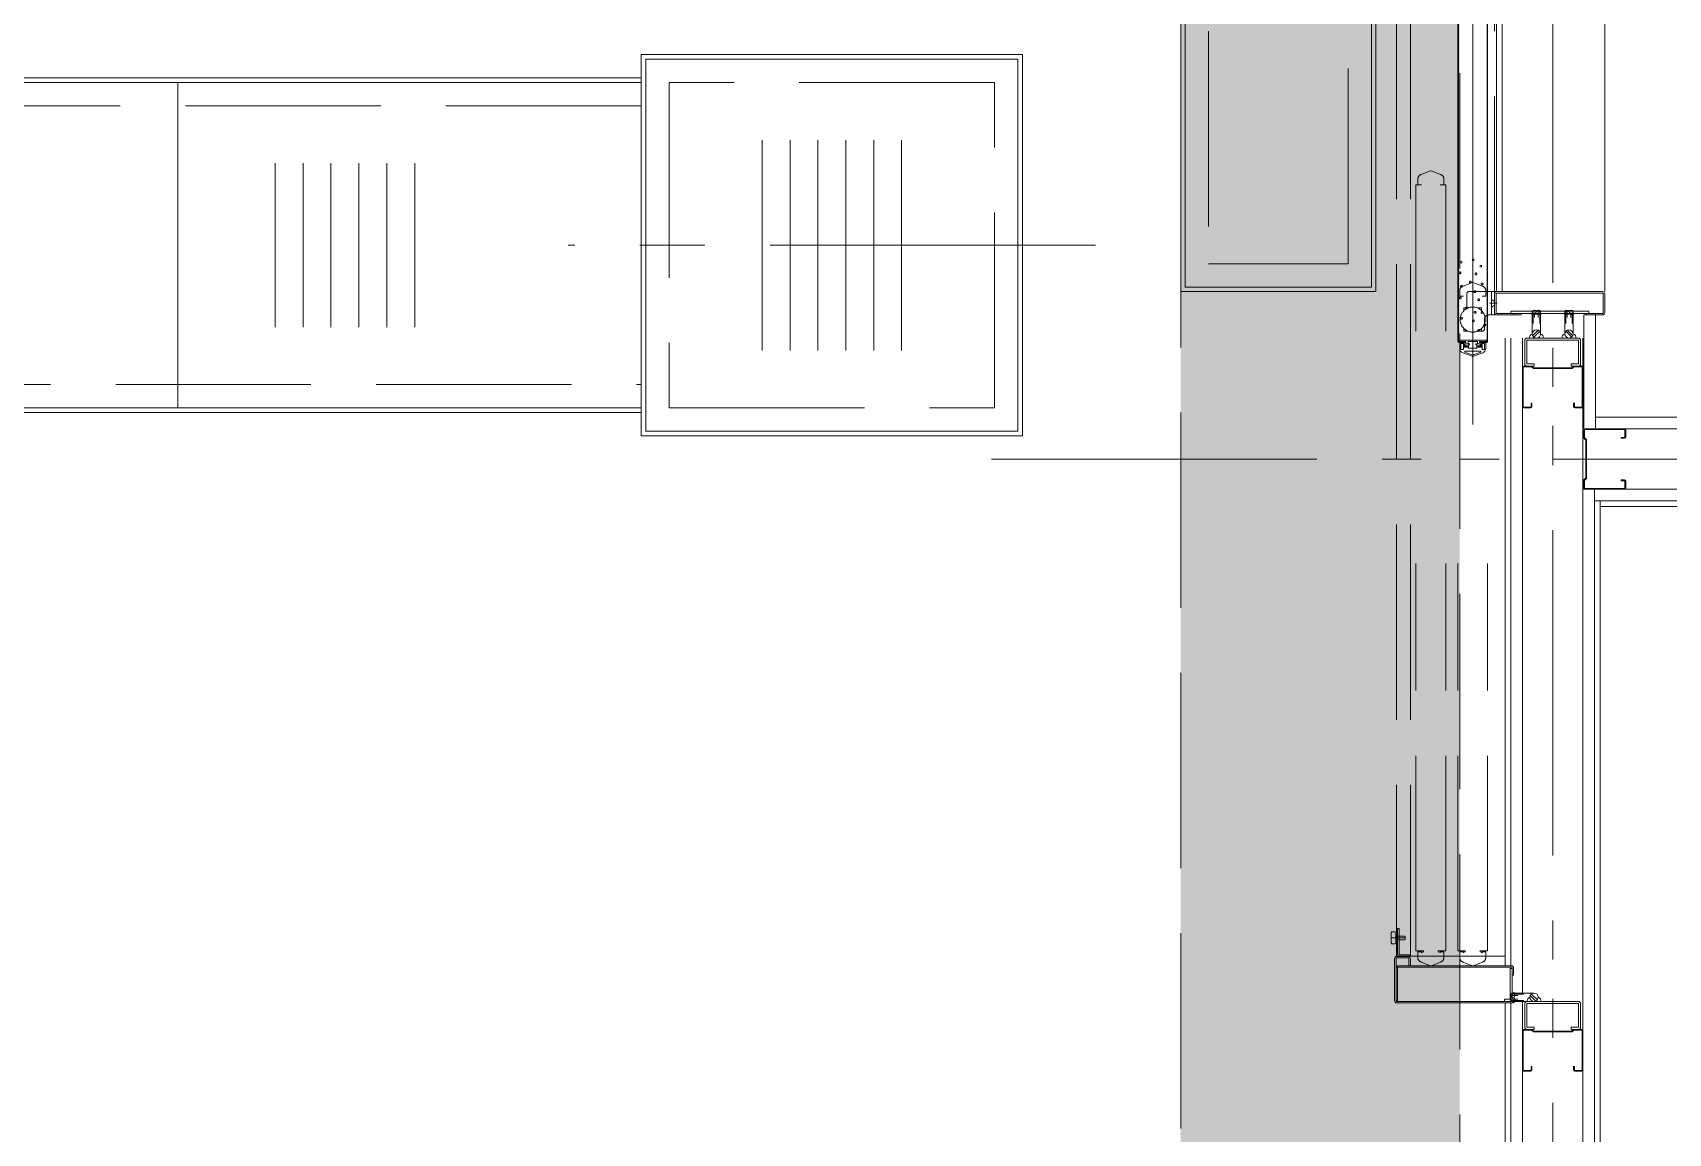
# Model space of a CAD drawing. Units: millimetres at full size. Extents: x -22551 to 92397, y -19340 to 14894.
# Drawn here: x -16273 to -14514, y 4289 to 5473 of the extents above; entities that cross this region are included whole.
import ezdxf

# ---------------------------------------------------------------- set-up
doc = ezdxf.new("R2010")
doc.units = ezdxf.units.MM
doc.header["$LTSCALE"] = 70
for name, pattern in [('CHAIN1', [8, 5, -1, 1, -1]), ('DASHED3', [4, 3, -1]), ('DOUBLE_CHAIN1', [8.8, 5, -1, 0.6, -0.6, 0.6, -1])]:
    doc.linetypes.add(name, pattern=pattern)
doc.layers.add('1-2_階なし_梁', color=9, linetype='DASHED3', lineweight=15)
doc.layers.add('2-0_通芯', color=7, linetype='Continuous', lineweight=15)

# ---------------------------------------------------------------- blocks, each defined once
blk = doc.blocks.new('グループ部品-125')
at = {"layer": '2-0_通芯', "linetype": 'DOUBLE_CHAIN1'}
for p, q in [((-14638.39, 8017.87), (-14638.39, -7111.67)), ((-15241.87, 5014.3), (-10991.38, 5014.3))]:
    blk.add_line(p, q, dxfattribs=at)
at = {"layer": '2-0_通芯'}
for p, q in [((-15038.39, 6624.3), (-15038.39, 5194.3)), ((-15033.39, 6619.3), (-15033.39, 5199.3)), ((-14833.39, 5199.3), (-14833.39, 6619.3)), ((-14828.39, 5194.3), (-14828.39, 6624.3)), ((-14698.89, 5194.3), (-14698.89, 6624.3)), ((-14692.89, 5194.3), (-14692.89, 6624.3)), ((-14582.39, 5194.3), (-14582.39, 6626.7)), ((-14724.39, 5051.57), (-14724.39, 5986.84)), ((-14740.39, 5843), (-14740.39, 5140.6)), ((-14739.79, 5843.3), (-14739.79, 5140.3)), ((-14708.99, 5843.3), (-14708.99, 5140.3)), ((-14708.39, 5843), (-14708.39, 5140.6)), ((-15618.39, 5449.3), (-15618.39, 5039.3)), ((-15613.39, 5444.3), (-15613.39, 5044.3)), ((-15213.39, 5444.3), (-15613.39, 5444.3)), ((-15213.39, 5044.3), (-15213.39, 5444.3)), ((-15618.39, 5424.3), (-17613.39, 5424.3)), ((-15618.39, 5419.3), (-17608.39, 5419.3)), ((-16116.39, 5419.3), (-16116.39, 5069.3)), ((-15488.39, 5357.41), (-15488.39, 5131.19)), ((-15458.39, 5357.41), (-15458.39, 5131.19)), ((-15428.39, 5357.41), (-15428.39, 5131.19)), ((-15398.39, 5357.41), (-15398.39, 5131.19)), ((-15368.39, 5357.41), (-15368.39, 5131.19)), ((-15338.39, 5357.41), (-15338.39, 5131.19)), ((-16011.92, 5332.41), (-16011.92, 5156.19)), ((-15981.92, 5332.41), (-15981.92, 5156.19)), ((-15951.92, 5332.41), (-15951.92, 5156.19)), ((-15921.92, 5332.41), (-15921.92, 5156.19)), ((-15891.92, 5332.41), (-15891.92, 5156.19)), ((-15861.92, 5332.41), (-15861.92, 5156.19)), ((-14740.39, 5195.9), (-14740.39, 5245.3)), ((-14708.39, 5195.9), (-14708.39, 5245.3)), ((-15038.39, 5194.3), (-14828.39, 5194.3)), ((-15033.39, 5199.3), (-14833.39, 5199.3)), ((-14708.39, 5194.3), (-14642.39, 5194.3)), ((-14700.89, 5169.5), (-14700.89, 5194.3)), ((-14700.89, 5171.7), (-14700.89, 5191.9)), ((-14699.29, 5192.7), (-14583.99, 5192.7)), ((-14699.29, 5170.9), (-14699.29, 5192.7)), ((-14698.49, 5194.3), (-14584.79, 5194.3)), ((-14583.99, 5192.7), (-14583.99, 5170.9)), ((-14582.39, 5191.9), (-14582.39, 5171.7)), ((-14699.29, 5170.9), (-14680.39, 5170.9)), ((-14683.39, 5170.9), (-14683.39, 5173.2)), ((-14599.39, 5173.2), (-14683.39, 5173.2)), ((-14599.39, 5170.9), (-14683.39, 5170.9)), ((-14680.39, 5169.3), (-14680.39, 5170.9)), ((-14660.39, 5172.8), (-14660.39, 5148.8)), ((-14659.39, 5171.64), (-14659.39, 5160.1)), ((-14657.89, 5171.31), (-14657.89, 5166.54)), ((-14653.89, 5174.29), (-14653.89, 5166.54)), ((-14652.39, 5173.95), (-14652.39, 5160.1)), ((-14651.39, 5172.8), (-14651.39, 5148.8)), ((-14625.39, 5172.8), (-14625.39, 5148.8)), ((-14624.39, 5173.95), (-14624.39, 5160.1)), ((-14622.89, 5174.29), (-14622.89, 5166.54)), ((-14618.89, 5171.31), (-14618.89, 5166.54)), ((-14617.39, 5171.64), (-14617.39, 5160.1)), ((-14616.39, 5172.8), (-14616.39, 5148.8)), ((-14602.39, 5170.9), (-14602.39, 5169.3)), ((-14602.39, 5170.9), (-14583.99, 5170.9)), ((-14599.39, 5173.2), (-14599.39, 5170.9)), ((-14701.09, 5169.3), (-14706.89, 5169.3)), ((-14671.89, 5169.3), (-14698.49, 5169.3)), ((-14659.98, 5146.93), (-14654.02, 5152.89)), ((-14616.79, 5146.93), (-14622.75, 5152.89)), ((-14584.79, 5169.3), (-14604.89, 5169.3)), ((-14604.89, 5169.3), (-14604.89, 5047.8)), ((-14592.39, 5169.3), (-14592.39, 5047.8)), ((-14739.64, 5141.3), (-14739.64, 5141.8)), ((-14732.89, 5139.7), (-14739.49, 5139.7)), ((-14724.69, 5142.3), (-14739.14, 5142.3)), ((-14731.64, 5140.8), (-14739.14, 5140.8)), ((-14738.39, 5133.19), (-14738.39, 5139.4)), ((-14734.39, 5138.5), (-14737.19, 5138.5)), ((-14737.19, 5132.2), (-14737.19, 5138.5)), ((-14734.39, 5138.5), (-14734.39, 5139.7)), ((-14734.39, 5134.8), (-14734.39, 5138.46)), ((-14730.39, 5134.8), (-14734.39, 5134.8)), ((-14734.39, 5134.7), (-14729.89, 5134.7)), ((-14734.39, 5134.7), (-14734.39, 5132.2)), ((-14731.64, 5139.8), (-14733.57, 5139.45)), ((-14733.39, 5135.8), (-14733.39, 5138.3)), ((-14733.39, 5138.3), (-14729.39, 5138.3)), ((-14732.39, 5136.4), (-14732.39, 5137.7)), ((-14727.89, 5138.2), (-14731.89, 5138.2)), ((-14729.89, 5135.9), (-14731.89, 5135.9)), ((-14731.64, 5139.8), (-14731.64, 5140.8)), ((-14729.89, 5134.7), (-14729.89, 5135.9)), ((-14729.39, 5138.3), (-14729.39, 5140.8)), ((-14719.39, 5140.8), (-14729.39, 5140.8)), ((-14728.89, 5133.7), (-14728.89, 5137.2)), ((-14728.89, 5137.2), (-14727.89, 5137.2)), ((-14727.89, 5137.2), (-14727.89, 5138.2)), ((-14724.69, 5142.3), (-14724.39, 5142)), ((-14724.39, 5142), (-14724.09, 5142.3)), ((-14709.64, 5142.3), (-14724.09, 5142.3)), ((-14720.89, 5137.2), (-14720.89, 5138.2)), ((-14716.89, 5138.2), (-14720.89, 5138.2)), ((-14719.89, 5137.2), (-14720.89, 5137.2)), ((-14719.89, 5133.7), (-14719.89, 5137.2)), ((-14719.39, 5140.8), (-14719.39, 5138.3)), ((-14715.39, 5138.3), (-14719.39, 5138.3)), ((-14718.89, 5134.7), (-14718.89, 5135.9)), ((-14718.89, 5135.9), (-14716.89, 5135.9)), ((-14718.89, 5134.7), (-14714.39, 5134.7)), ((-14718.39, 5134.8), (-14718.39, 5135.8)), ((-14715.39, 5135.8), (-14718.39, 5135.8)), ((-14714.39, 5134.8), (-14718.39, 5134.8)), ((-14717.14, 5139.8), (-14717.14, 5140.8)), ((-14709.64, 5140.8), (-14717.14, 5140.8)), ((-14715.21, 5139.45), (-14717.14, 5139.8)), ((-14716.39, 5136.4), (-14716.39, 5137.7)), ((-14715.89, 5139.7), (-14715.89, 5140.3)), ((-14708.99, 5140.3), (-14715.89, 5140.3)), ((-14709.29, 5139.7), (-14715.89, 5139.7)), ((-14715.39, 5135.8), (-14715.39, 5138.3)), ((-14714.39, 5138.5), (-14714.39, 5139.7)), ((-14711.59, 5138.5), (-14714.39, 5138.5)), ((-14714.39, 5134.8), (-14714.39, 5138.46)), ((-14714.39, 5132.2), (-14714.39, 5134.7)), ((-14711.59, 5132.2), (-14711.59, 5138.5)), ((-14710.39, 5133.19), (-14710.39, 5139.4)), ((-14709.14, 5141.3), (-14709.14, 5141.8)), ((-14689.39, 5144.3), (-14689.39, 4469.3)), ((-14683.39, 5144.3), (-14683.39, 4469.3)), ((-14670.89, 5144.3), (-14670.89, 4439.9)), ((-14668.39, 5141.9), (-14668.39, 5116.7)), ((-14666.09, 5142), (-14666.09, 5116.6)), ((-14666.09, 5142), (-14610.69, 5142)), ((-14665.99, 5144.3), (-14610.79, 5144.3)), ((-14658.76, 5145.33), (-14652.42, 5151.67)), ((-14618.02, 5145.33), (-14624.36, 5151.67)), ((-14610.69, 5142), (-14610.69, 5116.6)), ((-14608.39, 5141.9), (-14608.39, 5116.7)), ((-14605.89, 5144.3), (-14605.89, 1200.3)), ((-14734.39, 5132.2), (-14737.19, 5132.2)), ((-14735.11, 5128.5), (-14725.08, 5124.82)), ((-14725.08, 5126.42), (-14732.75, 5129.23)), ((-14716.2, 5130.2), (-14732.58, 5130.2)), ((-14719.89, 5133.7), (-14728.89, 5133.7)), ((-14716.03, 5129.23), (-14723.7, 5126.42)), ((-14713.67, 5128.5), (-14723.7, 5124.82)), ((-14711.59, 5132.2), (-14714.39, 5132.2)), ((-14670.89, 5113.1), (-14670.89, 5070.5)), ((-14670.09, 5113.5), (-14670.09, 5070.1)), ((-14670.09, 5113.5), (-14661.22, 5113.5)), ((-14669.69, 5114.3), (-14658.39, 5114.3)), ((-14666.09, 5116.6), (-14658.39, 5116.6)), ((-14659.22, 5111.5), (-14661.22, 5113.5)), ((-14658.89, 5112.3), (-14660.54, 5113.95)), ((-14659.22, 5111.5), (-14617.56, 5111.5)), ((-14658.89, 5112.3), (-14617.89, 5112.3)), ((-14658.39, 5116.6), (-14658.39, 5114.3)), ((-14618.39, 5116.6), (-14618.39, 5114.3)), ((-14618.39, 5116.6), (-14610.69, 5116.6)), ((-14618.39, 5114.3), (-14607.09, 5114.3)), ((-14616.24, 5113.95), (-14617.89, 5112.3)), ((-14615.56, 5113.5), (-14617.56, 5111.5)), ((-14615.56, 5113.5), (-14606.69, 5113.5)), ((-14606.69, 5113.5), (-14606.69, 5070.1)), ((-14605.89, 5113.1), (-14605.89, 5070.5)), ((-17608.39, 5069.3), (-15618.39, 5069.3)), ((-14670.09, 5070.1), (-14661.69, 5070.1)), ((-14662.09, 5069.3), (-14669.69, 5069.3)), ((-14661.69, 5074.3), (-14661.69, 5070.1)), ((-14660.89, 5074.3), (-14661.69, 5074.3)), ((-14660.89, 5074.3), (-14660.89, 5070.5)), ((-14615.89, 5074.3), (-14615.89, 5070.5)), ((-14615.09, 5074.3), (-14615.89, 5074.3)), ((-14615.09, 5074.3), (-14615.09, 5070.1)), ((-14615.09, 5070.1), (-14606.69, 5070.1)), ((-14607.09, 5069.3), (-14614.69, 5069.3)), ((-17613.39, 5064.3), (-15618.39, 5064.3)), ((-14605.89, 5046.8), (-14388.39, 5046.8)), ((-14603.69, 5046.8), (-14561.09, 5046.8)), ((-14592.39, 5059.3), (-14388.39, 5059.3)), ((-15618.39, 5039.3), (-15208.39, 5039.3)), ((-15613.39, 5044.3), (-15213.39, 5044.3)), ((-14604.89, 5037.3), (-14604.89, 5045.6)), ((-14602.98, 5034.89), (-14604.54, 5036.45)), ((-14604.09, 5045.7), (-14604.09, 5037.25)), ((-14602.44, 5035.48), (-14604, 5037.04)), ((-14603.79, 5046), (-14560.99, 5046)), ((-14602.89, 5034.68), (-14602.89, 4993.92)), ((-14602.09, 5034.63), (-14602.09, 4993.97)), ((-14564.89, 5037.6), (-14560.99, 5037.6)), ((-14564.89, 5036.8), (-14564.89, 5037.6)), ((-14564.89, 5036.8), (-14561.09, 5036.8)), ((-14560.69, 5045.7), (-14560.69, 5037.9)), ((-14559.89, 5038), (-14559.89, 5045.6)), ((-14638.39, 5014.3), (-14420.39, 5014.3)), ((-14605.89, 4981.8), (-14363.39, 4981.8)), ((-14604.89, 4983), (-14604.89, 4991.3)), ((-14604.54, 4992.15), (-14602.98, 4993.71)), ((-14604.09, 4991.34), (-14604.09, 4982.9)), ((-14604, 4991.56), (-14602.44, 4993.12)), ((-14603.79, 4982.6), (-14560.99, 4982.6)), ((-14603.69, 4981.8), (-14561.09, 4981.8)), ((-14593.39, 4981.8), (-14593.39, 546.8)), ((-14564.89, 4991.8), (-14561.09, 4991.8)), ((-14564.89, 4991), (-14564.89, 4991.8)), ((-14564.89, 4991), (-14560.99, 4991)), ((-14560.69, 4990.7), (-14560.69, 4982.9)), ((-14559.89, 4983), (-14559.89, 4990.6)), ((-14593.39, 4969.3), (-14363.39, 4969.3)), ((-14587.39, 4969.3), (-14587.39, 565.3)), ((-14587.39, 4963.3), (-14363.39, 4963.3)), ((-14808.39, 4431.7), (-14808.39, 4476.9)), ((-14792.99, 4477.7), (-14806.79, 4477.7)), ((-14806.79, 4430.9), (-14806.79, 4477.7)), ((-14793.79, 4479.3), (-14805.99, 4479.3)), ((-14805.19, 4467.7), (-14681.99, 4467.7)), ((-14682.79, 4469.3), (-14804.39, 4469.3)), ((-14792.99, 4469.3), (-14792.99, 4477.7)), ((-14791.39, 4469.3), (-14791.39, 4476.9)), ((-14681.99, 4467.7), (-14681.99, 4459.3)), ((-14680.39, 4466.9), (-14680.39, 4459.3)), ((-14684.29, 4466.3), (-14684.29, 4434.2)), ((-14684.29, 4466.3), (-14681.99, 4466.3)), ((-14681.99, 4466.3), (-14681.99, 4434.3)), ((-14681.99, 4459.3), (-14680.39, 4459.3)), ((-14685.29, 4433.2), (-14690.39, 4433.2)), ((-14683.78, 4437.4), (-14676.03, 4437.4)), ((-14683.44, 4438.9), (-14669.59, 4438.9)), ((-14682.29, 4439.9), (-14658.39, 4439.9)), ((-14681.13, 4431.9), (-14669.59, 4431.9)), ((-14680.8, 4433.4), (-14676.03, 4433.4)), ((-14656.52, 4431.3), (-14662.48, 4437.26)), ((-14654.92, 4432.53), (-14661.26, 4438.87)), ((-14806.79, 4430.9), (-14680.39, 4430.9)), ((-14680.39, 4429.3), (-14805.99, 4429.3)), ((-14689.39, 4429.3), (-14689.39, 4059.3)), ((-14683.39, 4429.3), (-14683.39, 4046.8)), ((-14682.29, 4430.9), (-14658.39, 4430.9)), ((-14680.39, 4429.3), (-14680.39, 4430.9)), ((-14670.89, 4430.9), (-14670.89, 4046.8)), ((-14668.39, 4428.5), (-14668.39, 4403.3)), ((-14666.09, 4428.6), (-14666.09, 4403.2)), ((-14665.99, 4430.9), (-14610.79, 4430.9)), ((-14608.39, 4428.5), (-14608.39, 4403.3)), ((-14670.89, 4399.7), (-14670.89, 4357.1)), ((-14670.09, 4400.1), (-14670.09, 4356.7)), ((-14670.09, 4400.1), (-14661.22, 4400.1)), ((-14669.69, 4400.9), (-14658.39, 4400.9)), ((-14666.09, 4403.2), (-14658.39, 4403.2)), ((-14659.22, 4398.1), (-14661.22, 4400.1)), ((-14658.89, 4398.9), (-14660.54, 4400.55)), ((-14659.22, 4398.1), (-14617.56, 4398.1)), ((-14658.89, 4398.9), (-14617.89, 4398.9)), ((-14658.39, 4403.2), (-14658.39, 4400.9)), ((-14618.39, 4403.2), (-14610.69, 4403.2)), ((-14616.24, 4400.55), (-14617.89, 4398.9)), ((-14615.56, 4400.1), (-14617.56, 4398.1)), ((-14605.89, 4399.7), (-14605.89, 4357.1)), ((-14670.09, 4356.7), (-14661.69, 4356.7)), ((-14662.09, 4355.9), (-14669.69, 4355.9)), ((-14660.89, 4360.9), (-14660.89, 4357.1)), ((-14615.09, 4360.9), (-14615.09, 4356.7)), ((-14615.09, 4356.7), (-14606.69, 4356.7)), ((-14607.09, 4355.9), (-14614.69, 4355.9))]:
    blk.add_line(p, q, dxfattribs=at)
at = {"layer": '2-0_通芯', "linetype": 'DASHED3'}
for p, q in [((-14806.39, 6623.8), (-14806.39, 4479.3)), ((-14791.39, 6623.8), (-14791.39, 4479.3)), ((-14700.89, 5194.3), (-14700.89, 6624.3)), ((-15008.39, 6594.3), (-15008.39, 5224.3)), ((-14858.39, 5224.3), (-14858.39, 6594.3)), ((-15238.39, 5419.3), (-15588.39, 5419.3)), ((-15588.39, 5419.3), (-15588.39, 5069.3)), ((-15238.39, 5069.3), (-15238.39, 5419.3)), ((-15618.39, 5394.3), (-17583.39, 5394.3)), ((-14783.39, 5315.51), (-14783.39, 5309.3)), ((-14769.67, 5324.3), (-14779.75, 5320.33)), ((-14769.11, 5324.3), (-14769.67, 5324.3)), ((-14769.11, 5324.3), (-14759.03, 5320.33)), ((-14755.39, 5315.51), (-14755.39, 5309.3)), ((-14785.39, 5309.3), (-14779.39, 5309.3)), ((-14785.39, 5309.3), (-14785.39, 5151.8)), ((-14759.39, 5309.3), (-14753.39, 5309.3)), ((-14753.39, 5309.3), (-14753.39, 5151.8)), ((-15008.39, 5224.3), (-14858.39, 5224.3)), ((-14738.39, 5195.51), (-14738.39, 5189.3)), ((-14738.39, 5189.3), (-14734.39, 5189.3)), ((-14724.67, 5204.3), (-14734.75, 5200.33)), ((-14730.69, 5192.3), (-14730.69, 5176.8)), ((-14708.39, 5194.3), (-14728.69, 5194.3)), ((-14724.11, 5204.3), (-14724.67, 5204.3)), ((-14724.11, 5204.3), (-14714.03, 5200.33)), ((-14714.39, 5189.3), (-14710.39, 5189.3)), ((-14710.39, 5195.51), (-14710.39, 5189.3)), ((-14704.09, 5169.3), (-14704.09, 5194.3)), ((-14729.49, 5176.8), (-14733.89, 5176.8)), ((-14733.89, 5173.89), (-14733.89, 5176.8)), ((-14714.89, 5176.8), (-14719.29, 5176.8)), ((-14714.89, 5173.89), (-14714.89, 5176.8)), ((-14706.43, 5181.8), (-14697.99, 5181.8)), ((-14704.09, 5186.05), (-14700.89, 5183.9)), ((-14704.09, 5177.8), (-14700.89, 5179.7)), ((-14733.89, 5151.8), (-14733.89, 5154.71)), ((-14714.89, 5151.8), (-14714.89, 5154.71)), ((-14711.89, 5153.8), (-14711.89, 5164.3)), ((-14729.49, 5151.8), (-14733.89, 5151.8)), ((-14713.89, 5151.8), (-14719.29, 5151.8)), ((-17583.39, 5094.3), (-15618.39, 5094.3)), ((-15588.39, 5069.3), (-15238.39, 5069.3)), ((-14785.39, 4485.2), (-14785.39, 4901.8)), ((-14753.39, 4485.2), (-14753.39, 4901.8)), ((-14740.39, 4485.2), (-14740.39, 4901.8)), ((-14708.39, 4485.2), (-14708.39, 4901.8)), ((-14812.19, 4504.8), (-14811.19, 4505.8)), ((-14812.19, 4493.8), (-14812.19, 4504.8)), ((-14811.19, 4505.8), (-14807.69, 4505.8)), ((-14807.19, 4505.3), (-14807.69, 4505.8)), ((-14807.19, 4493.3), (-14807.19, 4505.3)), ((-14807.19, 4504.3), (-14806.39, 4504.3)), ((-14805.19, 4509.3), (-14803.59, 4509.3)), ((-14805.19, 4509.3), (-14805.19, 4481.7)), ((-14803.59, 4509.3), (-14803.59, 4480.9)), ((-14812.19, 4499.3), (-14797.19, 4499.3)), ((-14811.19, 4492.8), (-14812.19, 4493.8)), ((-14811.19, 4492.8), (-14807.69, 4492.8)), ((-14807.19, 4493.3), (-14807.69, 4492.8)), ((-14807.19, 4494.3), (-14806.39, 4494.3)), ((-14797.59, 4501.3), (-14806.39, 4501.3)), ((-14797.59, 4497.3), (-14806.39, 4497.3)), ((-14797.19, 4497.7), (-14797.59, 4497.3)), ((-14777.89, 4485.2), (-14785.39, 4485.2)), ((-14783.09, 4484.3), (-14779.39, 4484.3)), ((-14779.39, 4483.1), (-14779.39, 4484.3)), ((-14778.54, 4484.08), (-14777.39, 4484.25)), ((-14777.39, 4485.8), (-14777.39, 4484.25)), ((-14753.39, 4485.2), (-14760.89, 4485.2)), ((-14759.39, 4484.3), (-14755.69, 4484.3)), ((-14759.39, 4483.1), (-14759.39, 4484.3)), ((-14732.89, 4485.2), (-14740.39, 4485.2)), ((-14738.09, 4484.3), (-14734.39, 4484.3)), ((-14734.39, 4483.1), (-14734.39, 4484.3)), ((-14733.54, 4484.08), (-14732.39, 4484.25)), ((-14732.39, 4485.8), (-14732.39, 4484.25)), ((-14708.39, 4485.2), (-14715.89, 4485.2)), ((-14714.39, 4484.3), (-14710.69, 4484.3)), ((-14714.39, 4483.1), (-14714.39, 4484.3)), ((-14690.39, 4479.8), (-14806.39, 4479.8)), ((-14803.59, 4480.9), (-14792.19, 4480.9)), ((-14802.79, 4479.3), (-14792.19, 4479.3)), ((-14792.19, 4480.9), (-14792.19, 4479.3)), ((-14783.39, 4478.08), (-14783.39, 4484)), ((-14769.93, 4469.37), (-14779.75, 4473.27)), ((-14768.85, 4469.37), (-14759.03, 4473.27)), ((-14755.39, 4478.08), (-14755.39, 4484)), ((-14738.39, 4478.08), (-14738.39, 4484)), ((-14724.93, 4469.37), (-14734.75, 4473.27)), ((-14723.85, 4469.37), (-14714.03, 4473.27)), ((-14710.39, 4478.08), (-14710.39, 4484))]:
    blk.add_line(p, q, dxfattribs=at)
at = {"layer": '2-0_通芯', "linetype": 'CHAIN1'}
blk.add_line((-15129.89, 5244.3), (-15696.89, 5244.3), dxfattribs=at)
at = {"layer": '2-0_通芯'}
for points in [[(-15208.39, 5039.3), (-15208.39, 5449.3), (-15618.39, 5449.3)], [(-14732.89, 5139.7), (-14732.89, 5140.3), (-14739.79, 5140.3)], [(-14730.39, 5134.8), (-14730.39, 5135.8), (-14733.39, 5135.8)], [(-14806.79, 4431.9), (-14805.19, 4431.9), (-14805.19, 4467.7)], [(-14685.39, 4430.9), (-14690.39, 4430.9), (-14690.39, 4433.2)], [(-14666.09, 4428.6), (-14610.69, 4428.6), (-14610.69, 4403.2)], [(-14618.39, 4403.2), (-14618.39, 4400.9), (-14607.09, 4400.9)], [(-14615.56, 4400.1), (-14606.69, 4400.1), (-14606.69, 4356.7)], [(-14660.89, 4360.9), (-14661.69, 4360.9), (-14661.69, 4356.7)], [(-14615.09, 4360.9), (-14615.89, 4360.9), (-14615.89, 4357.1)]]:
    blk.add_lwpolyline(points, dxfattribs=at)
at = {"layer": '2-0_通芯', "linetype": 'DASHED3'}
for points in [[(-14797.19, 4497.7), (-14797.19, 4500.9), (-14797.59, 4501.3)], [(-14761.39, 4485.8), (-14761.39, 4484.25), (-14760.24, 4484.08)], [(-14716.39, 4485.8), (-14716.39, 4484.25), (-14715.24, 4484.08)]]:
    blk.add_lwpolyline(points, dxfattribs=at)
at = {"layer": '2-0_通芯'}
for centre, radius in [((-14736.84, 5226.06), 1), ((-14723.87, 5228.42), 1), ((-14715.81, 5221.61), 1), ((-14655.89, 5148.8), 4.5), ((-14620.89, 5148.8), 4.5), ((-14658.39, 4435.4), 4.5)]:
    blk.add_circle(centre, radius, dxfattribs=at)
at = {"layer": '2-0_通芯', "linetype": 'DASHED3'}
for centre, radius in [((-14738.16, 5214.57), 1), ((-14726.95, 5204.57), 1), ((-14720.87, 5213.5), 1), ((-14737.83, 5187.58), 1), ((-14736.44, 5200.09), 1), ((-14722.27, 5194.26), 1), ((-14714.23, 5202.56), 1), ((-14724.39, 5164.3), 13.5), ((-14731, 5176.79), 1), ((-14721.83, 5172.04), 1), ((-14717.97, 5185.54), 1), ((-14714.37, 5171.99), 1), ((-14736.35, 5165.62), 1), ((-14732.86, 5152.67), 1), ((-14723.7, 5162.96), 1), ((-14717.97, 5152.67), 1), ((-14711.46, 5158.44), 1)]:
    blk.add_circle(centre, radius, dxfattribs=at)
for centre, radius, start, end in [((-14778.39, 5315.51), 5, 105.75454, 180), ((-14760.39, 5315.51), 5, 0, 74.24546), ((-14733.39, 5195.51), 5, 105.75454, 180), ((-14728.69, 5192.3), 2, 90, 180), ((-14715.39, 5195.51), 5, 0, 74.24546), ((-14713.89, 5153.8), 2, 270, 0), ((-14706.89, 5164.3), 5, 107.4576, 180), ((-14706.89, 5164.3), 5, 90, 107.4576), ((-14783.09, 4484), 0.3, 90, 180), ((-14778.39, 4483.09), 1, 98.53077, 180), ((-14760.39, 4483.09), 1, 0, 81.46923), ((-14755.69, 4484), 0.3, 0, 90), ((-14738.09, 4484), 0.3, 90, 180), ((-14733.39, 4483.09), 1, 98.53077, 180), ((-14715.39, 4483.09), 1, 0, 81.46923), ((-14710.69, 4484), 0.3, 0, 90), ((-14802.79, 4481.7), 2.4, 180, 270), ((-14778.39, 4478.08), 5, 180, 254.24546), ((-14769.39, 4471.3), 2, 254.24546, 285.75454), ((-14760.39, 4478.08), 5, 285.75454, 0), ((-14733.39, 4478.08), 5, 180, 254.24546), ((-14724.39, 4471.3), 2, 254.24546, 285.75454), ((-14715.39, 4478.08), 5, 285.75454, 0)]:
    blk.add_arc(centre, radius, start, end, dxfattribs=at)
at = {"layer": '2-0_通芯'}
for centre, radius, start, end in [((-14698.49, 5191.9), 2.4, 90, 180), ((-14584.79, 5191.9), 2.4, 0, 90), ((-14698.49, 5171.7), 2.4, 180, 270), ((-14660.39, 5170.9), 1, 180, 334.15807), ((-14658.14, 5171.86), 2.44, 22.61986, 157.38014), ((-14658.14, 5173.74), 2.44, 202.61986, 337.38014), ((-14658.59, 5170.9), 1, 180, 334.15807), ((-14656.79, 5170.9), 1, 180, 334.15807), ((-14654.99, 5170.9), 1, 180, 334.15807), ((-14653.64, 5171.86), 2.44, 22.61986, 157.38014), ((-14653.19, 5170.9), 1, 180, 334.15807), ((-14651.39, 5170.9), 1, 180, 0), ((-14625.39, 5170.9), 1, 180, 0), ((-14623.14, 5171.86), 2.44, 22.61986, 157.38014), ((-14623.59, 5170.9), 1, 205.84193, 0), ((-14621.79, 5170.9), 1, 205.84193, 0), ((-14618.64, 5171.86), 2.44, 22.61986, 157.38014), ((-14618.64, 5173.74), 2.44, 202.61986, 337.38014), ((-14619.99, 5170.9), 1, 205.84193, 0), ((-14618.19, 5170.9), 1, 205.84193, 0), ((-14616.39, 5170.9), 1, 205.84193, 0), ((-14584.79, 5171.7), 2.4, 270, 0), ((-14739.49, 5140.6), 0.9, 180, 270), ((-14739.14, 5141.8), 0.5, 90, 180), ((-14739.14, 5141.3), 0.5, 180, 270), ((-14738.09, 5139.4), 0.3, 90, 180), ((-14733.39, 5138.46), 1, 100.30485, 180), ((-14731.89, 5137.7), 0.5, 90, 180), ((-14731.89, 5136.4), 0.5, 180, 270), ((-14716.89, 5137.7), 0.5, 0, 90), ((-14716.89, 5136.4), 0.5, 270, 0), ((-14715.39, 5138.46), 1, 0, 79.69515), ((-14710.69, 5139.4), 0.3, 0, 90), ((-14709.64, 5141.8), 0.5, 0, 90), ((-14709.64, 5141.3), 0.5, 270, 0), ((-14709.29, 5140.6), 0.9, 270, 0), ((-14665.99, 5141.9), 2.4, 90, 180), ((-14659.35, 5144.87), 4.02, 104.9838, 188.17994), ((-14652.43, 5144.87), 4.02, 351.82006, 75.0162), ((-14624.35, 5144.87), 4.02, 104.9838, 188.17994), ((-14617.43, 5144.87), 4.02, 351.82006, 75.0162), ((-14610.79, 5141.9), 2.4, 0, 90), ((-14733.39, 5133.19), 5, 180, 249.87556), ((-14732.58, 5129.7), 0.5, 90, 249.87556), ((-14724.39, 5128.3), 2, 249.87556, 290.12444), ((-14724.39, 5126.7), 2, 249.87556, 290.12444), ((-14716.2, 5129.7), 0.5, 290.12444, 90), ((-14715.39, 5133.19), 5, 290.12444, 0), ((-14669.69, 5113.1), 1.2, 90, 180), ((-14665.99, 5116.7), 2.4, 180, 270), ((-14661.39, 5113.1), 1.2, 45, 90), ((-14615.39, 5113.1), 1.2, 90, 135), ((-14610.79, 5116.7), 2.4, 270, 0), ((-14607.09, 5113.1), 1.2, 0, 90), ((-14669.69, 5070.5), 1.2, 180, 270), ((-14662.09, 5070.5), 1.2, 270, 0), ((-14614.69, 5070.5), 1.2, 180, 270), ((-14607.09, 5070.5), 1.2, 270, 0), ((-14603.69, 5045.6), 1.2, 90, 180), ((-14561.09, 5045.6), 1.2, 0, 90), ((-14603.69, 5037.3), 1.2, 180, 225), ((-14603.79, 5045.7), 0.3, 90, 180), ((-14603.79, 5037.25), 0.3, 180, 225), ((-14603.19, 5034.68), 0.3, 0, 45), ((-14603.29, 5034.63), 1.2, 0, 45), ((-14561.09, 5038), 1.2, 270, 0), ((-14560.99, 5045.7), 0.3, 0, 90), ((-14560.99, 5037.9), 0.3, 270, 0), ((-14603.69, 4991.3), 1.2, 135, 180), ((-14603.69, 4983), 1.2, 180, 270), ((-14603.79, 4991.34), 0.3, 135, 180), ((-14603.79, 4982.9), 0.3, 180, 270), ((-14603.19, 4993.92), 0.3, 315, 0), ((-14603.29, 4993.97), 1.2, 315, 0), ((-14561.09, 4990.6), 1.2, 0, 90), ((-14561.09, 4983), 1.2, 270, 0), ((-14560.99, 4990.7), 0.3, 0, 90), ((-14560.99, 4982.9), 0.3, 270, 0), ((-14805.99, 4476.9), 2.4, 90, 180), ((-14804.39, 4466.9), 2.4, 90, 180), ((-14793.79, 4476.9), 2.4, 0, 90), ((-14682.79, 4466.9), 2.4, 0, 90), ((-14805.99, 4431.7), 2.4, 180, 270), ((-14685.39, 4434.3), 3.4, 270, 0), ((-14685.29, 4434.2), 1, 270, 0), ((-14681.35, 4437.65), 2.44, 112.61986, 247.38014), ((-14681.35, 4433.15), 2.44, 112.61986, 247.38014), ((-14683.23, 4433.15), 2.44, 292.61986, 67.38014), ((-14680.39, 4439.9), 1, 270, 90), ((-14680.39, 4438.1), 1, 270, 64.15807), ((-14680.39, 4436.3), 1, 270, 64.15807), ((-14680.39, 4434.5), 1, 270, 64.15807), ((-14680.39, 4432.7), 1, 270, 64.15807), ((-14680.39, 4430.9), 1, 270, 64.15807), ((-14661.85, 4431.47), 4.02, 104.9838, 188.17994), ((-14654.93, 4431.47), 4.02, 351.82006, 75.0162), ((-14665.99, 4428.5), 2.4, 90, 180), ((-14610.79, 4428.5), 2.4, 0, 90), ((-14669.69, 4399.7), 1.2, 90, 180), ((-14665.99, 4403.3), 2.4, 180, 270), ((-14661.39, 4399.7), 1.2, 45, 90), ((-14615.39, 4399.7), 1.2, 90, 135), ((-14610.79, 4403.3), 2.4, 270, 0), ((-14607.09, 4399.7), 1.2, 0, 90), ((-14669.69, 4357.1), 1.2, 180, 270), ((-14662.09, 4357.1), 1.2, 270, 0), ((-14614.69, 4357.1), 1.2, 180, 270), ((-14607.09, 4357.1), 1.2, 270, 0)]:
    blk.add_arc(centre, radius, start, end, dxfattribs=at)

msp = doc.modelspace()

# ---------------------------------------------------------------- linework, layer by layer
at = {"layer": '1-2_階なし_梁', "color": 7}
msp.add_lwpolyline([(-15038.39, 2419.3), (-14738.39, 2419.3), (-14738.39, 6744.3), (-15038.39, 6744.3)], close=True, dxfattribs=at)
msp.add_lwpolyline([(-15038.39, 2419.3), (-14738.39, 2419.3), (-14738.39, 6744.3), (-15038.39, 6744.3)], close=True, dxfattribs=at)
at = {"layer": '1-2_階なし_梁'}
for points in [[(-14738.39, 6744.3), (-15038.39, 6744.3), (-15038.39, 2419.3)], [(-14738.39, 6744.3), (-15038.39, 2419.3), (-14738.39, 2419.3)]]:
    msp.add_solid(points, dxfattribs=at)

# ---------------------------------------------------------------- block references
at = {"layer": '2-0_通芯'}
msp.add_blockref('グループ部品-125', (0, 0), dxfattribs=at)

doc.saveas('drawing.dxf')
